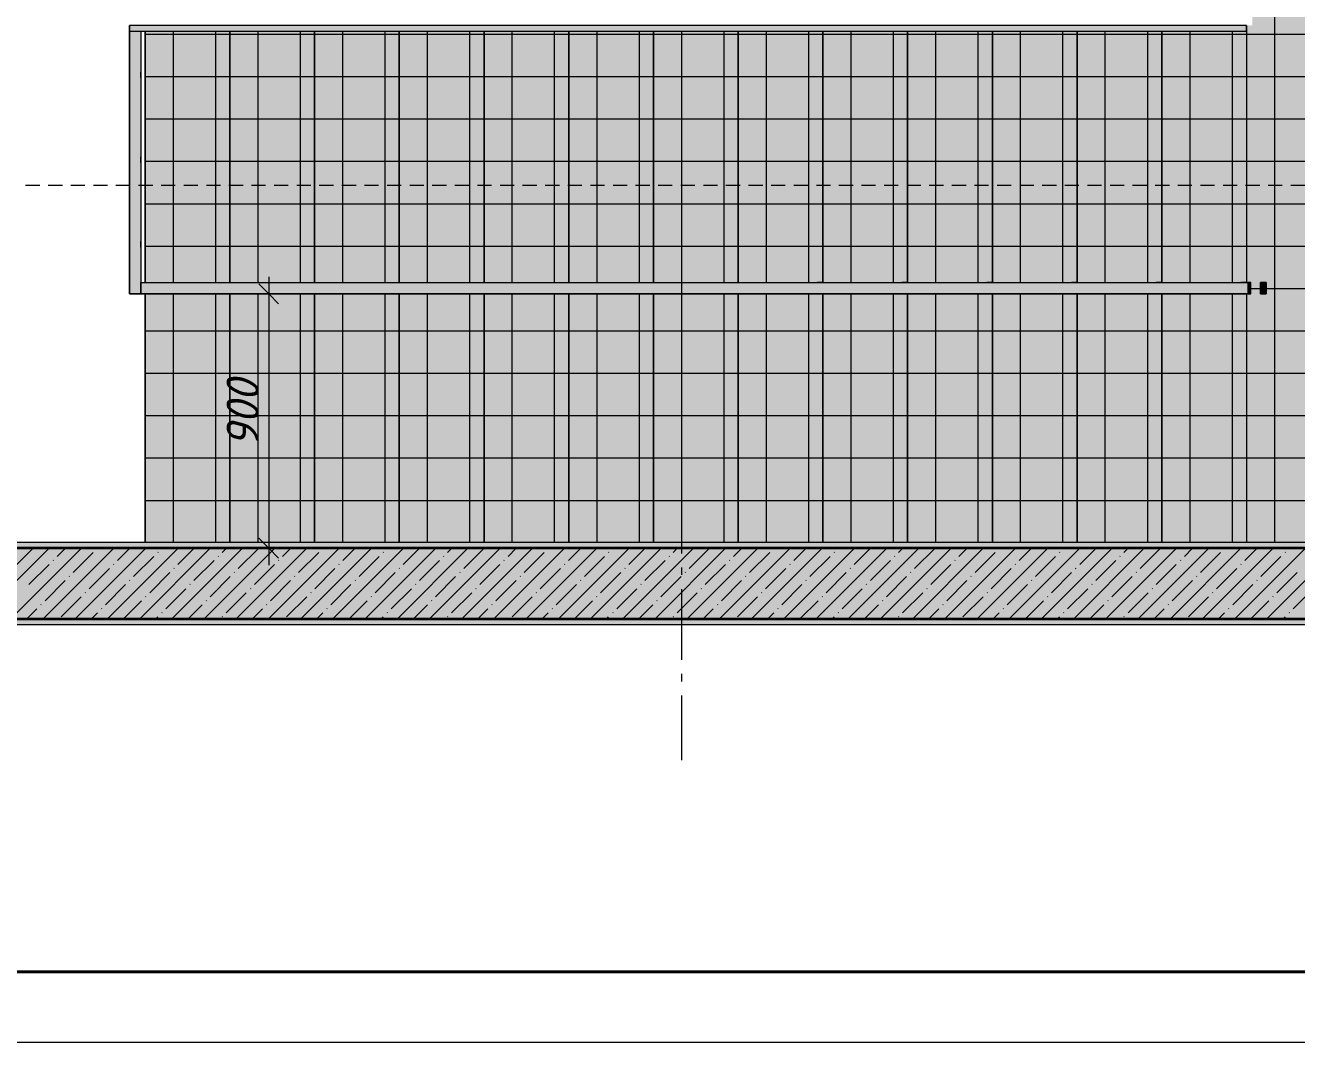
# Model space of a CAD drawing. Header units: millimetres. Extents: x -81576 to 1046824, y -248937 to 691537.
# Drawn here: x -35833 to -26831, y 605295 to 612495 of the extents above; entities that cross this region are included whole.
import ezdxf

# ---------------------------------------------------------------- set-up
doc = ezdxf.new("R2010")
doc.units = ezdxf.units.MM
doc.layers.add('PDF _Геометрия', color=7, linetype='Continuous', true_color=0x1d1d1d)
doc.layers.add('PDF _Сплошная заливка', color=7, linetype='Continuous', true_color=0xffffff)
doc.layers.add('PDF _Текст', color=7, linetype='Continuous')
doc.styles.add('PDF ISOCPEUR Italic', font='isocpeui.ttf')

msp = doc.modelspace()

# ---------------------------------------------------------------- hatches: boundary and pattern name
at = {"layer": 'PDF _Сплошная заливка', "true_color": 0x636466, "transparency": 33554559}
h = msp.add_hatch(color=251, dxfattribs=at)
h.paths.add_polyline_path([(-26949.5, 608834.6), (-24225.3, 608834.6), (-24225.3, 615554.6), (-27185.3, 615554.6), (-27185.3, 612995.3), (-27145.3, 612995.3), (-27145.3, 612495.3), (-27185.3, 612494.6), (-27185.3, 610675.3), (-27155.6, 610675.3), (-27155.6, 610595.3), (-27185.3, 610595.3), (-27185.3, 608834.6)], flags=0)
h.paths.add_polyline_path([(-26445.5, 610595.3), (-26485.5, 610595.3), (-26485.5, 610675.3), (-26445.5, 610675.3), (-26445.5, 610601.3)], flags=0)
h.paths.add_polyline_path([(-27085.5, 610595.3), (-27085.5, 610675.3), (-27045.5, 610675.3), (-27045.5, 610595.3), (-27079.5, 610595.3)], flags=0)
h.paths.add_polyline_path([(-27079.5, 610601.3), (-27051.5, 610601.3), (-27051.5, 610669.3), (-27079.5, 610669.3), (-27079.5, 610629.3)], flags=0)
h.paths.add_polyline_path([(-26479.5, 610601.3), (-26451.5, 610601.3), (-26451.5, 610669.3), (-26479.5, 610669.3), (-26479.5, 610629.3)], flags=0)
h.paths.add_polyline_path([(-25989.5, 610965.3), (-26069.5, 610965.3), (-26069.5, 611005.3), (-25989.5, 611005.3), (-25989.5, 610971.3)], flags=0)
h.paths.add_polyline_path([(-26035.5, 610971.3), (-25995.5, 610971.3), (-25995.5, 610999.3), (-26063.5, 610999.3), (-26063.5, 610971.3)], flags=0)
h.paths.add_polyline_path([(-26063.5, 611565.3), (-26069.5, 611565.3), (-26069.5, 611605.3), (-25989.5, 611605.3), (-25989.5, 611565.3), (-25995.5, 611565.3)], flags=0)
h.paths.add_polyline_path([(-26035.5, 611571.3), (-25995.5, 611571.3), (-25995.5, 611599.3), (-26063.5, 611599.3), (-26063.5, 611571.3)], flags=0)
h.paths.add_polyline_path([(-25995.5, 612165.3), (-26069.5, 612165.3), (-26069.5, 612205.3), (-25989.5, 612205.3), (-25989.5, 612165.3)], flags=0)
h.paths.add_polyline_path([(-26063.5, 612171.3), (-25995.5, 612171.3), (-25995.5, 612199.3), (-26063.5, 612199.3)], flags=0)
h.paths.add_polyline_path([(-25995.5, 612765.3), (-26069.5, 612765.3), (-26069.5, 612805.3), (-25989.5, 612805.3), (-25989.5, 612765.3)], flags=0)
h.paths.add_polyline_path([(-25995.5, 612771.3), (-25995.5, 612799.3), (-26063.5, 612799.3), (-26063.5, 612771.3), (-26023.5, 612771.3)], flags=0)
h.paths.add_polyline_path([(-25989.5, 613365.3), (-26069.5, 613365.3), (-26069.5, 613405.3), (-25989.5, 613405.3), (-25989.5, 613371.3)], flags=0)
h.paths.add_polyline_path([(-26063.5, 613371.3), (-25995.5, 613371.3), (-25995.5, 613399.3), (-26063.5, 613399.3)], flags=0)
h.paths.add_polyline_path([(-26717.5, 613714.4), (-26757.5, 613714.4), (-26757.5, 613794.4), (-26717.5, 613794.4), (-26717.5, 613720.4)], flags=0)
h.paths.add_polyline_path([(-26151.5, 613714.4), (-26157.5, 613714.4), (-26157.5, 613794.4), (-26117.5, 613794.4), (-26117.5, 613714.4), (-26123.5, 613714.4)], flags=0)
h.paths.add_polyline_path([(-26751.5, 613720.4), (-26723.5, 613720.4), (-26723.5, 613788.4), (-26751.5, 613788.4), (-26751.5, 613748.4)], flags=0)
h.paths.add_polyline_path([(-26151.5, 613720.4), (-26123.5, 613720.4), (-26123.5, 613788.4), (-26151.5, 613788.4), (-26151.5, 613748.4)], flags=0)
h = msp.add_hatch(color=251, dxfattribs=at)
h.paths.add_polyline_path([(-34985.3, 608834.6), (-34385.3, 608834.6), (-34385.5, 610595.3), (-34985.3, 610595.3), (-34985.3, 610178.9)], flags=0)
h.paths.add_polyline_path([(-34419.5, 610675.3), (-34385.3, 610677), (-34385.5, 612455.3), (-34985.3, 612455.3), (-34985.3, 610675.3), (-34425.5, 610675.3)], flags=0)
h = msp.add_hatch(color=251, dxfattribs=at)
h.paths.add_polyline_path([(-33785.3, 608834.6), (-33785.5, 610595.3), (-34385.3, 610595.3), (-34385.3, 608834.6)], flags=0)
h.paths.add_polyline_path([(-33785.5, 610675.3), (-33785.3, 610677), (-33785.5, 612455.3), (-34385.3, 612455.3), (-34385.3, 610675.3), (-33791.5, 610675.3)], flags=0)
h = msp.add_hatch(color=251, dxfattribs=at)
h.paths.add_polyline_path([(-33185.3, 608834.6), (-33185.5, 610595.3), (-33785.3, 610595.3), (-33785.3, 608834.6)], flags=0)
h.paths.add_polyline_path([(-33191.5, 610675.3), (-33185.3, 610677), (-33185.5, 612455.3), (-33785.3, 612455.3), (-33785.3, 610675.3), (-33219.5, 610675.3)], flags=0)
h = msp.add_hatch(color=251, dxfattribs=at)
h.paths.add_polyline_path([(-32585.3, 608834.6), (-32585.5, 610595.3), (-33185.3, 610595.3), (-33185.3, 608834.6)], flags=0)
h.paths.add_polyline_path([(-33185.3, 610675.3), (-32585.3, 610677), (-32585.5, 612455.3), (-33185.3, 612455.3), (-33185.3, 611235.1)], flags=0)
h = msp.add_hatch(color=251, dxfattribs=at)
h.paths.add_polyline_path([(-32585.3, 608834.6), (-31985.3, 608834.6), (-31985.5, 610595.3), (-32585.3, 610595.3), (-32585.3, 610178.9)], flags=0)
h.paths.add_polyline_path([(-32585.3, 610675.3), (-31985.3, 610677), (-31985.5, 612455.3), (-32585.3, 612455.3), (-32585.3, 611235.1)], flags=0)
h = msp.add_hatch(color=251, dxfattribs=at)
h.paths.add_polyline_path([(-31558.1, 608834.6), (-31385.3, 608834.6), (-31385.5, 610595.3), (-31985.3, 610595.3), (-31985.3, 608834.6)], flags=0)
h.paths.add_polyline_path([(-31558.1, 610675.3), (-31385.3, 610677), (-31385.5, 612455.3), (-31985.3, 612455.3), (-31985.3, 610675.3)], flags=0)
h = msp.add_hatch(color=251, dxfattribs=at)
h.paths.add_polyline_path([(-31385.3, 608834.6), (-30785.3, 608834.6), (-30785.5, 610595.3), (-31385.3, 610595.3), (-31385.3, 610178.9)], flags=0)
h.paths.add_polyline_path([(-30819.5, 610675.3), (-30785.3, 610677), (-30785.5, 612455.3), (-31385.3, 612455.3), (-31385.3, 610675.3), (-30825.5, 610675.3)], flags=0)
h = msp.add_hatch(color=251, dxfattribs=at)
h.paths.add_polyline_path([(-30785.3, 608834.6), (-30185.3, 608834.6), (-30185.5, 610595.3), (-30785.3, 610595.3), (-30785.3, 610178.9)], flags=0)
h.paths.add_polyline_path([(-30219.5, 610675.3), (-30185.3, 610677), (-30185.5, 612455.3), (-30785.3, 612455.3), (-30785.3, 610675.3), (-30225.5, 610675.3)], flags=0)
h = msp.add_hatch(color=251, dxfattribs=at)
h.paths.add_polyline_path([(-30185.3, 608834.6), (-29585.3, 608834.6), (-29585.5, 610595.3), (-30185.3, 610595.3), (-30185.3, 610178.9)], flags=0)
h.paths.add_polyline_path([(-29619.5, 610675.3), (-29585.3, 610677), (-29585.5, 612455.3), (-30185.3, 612455.3), (-30185.3, 610675.3), (-29625.5, 610675.3)], flags=0)
h = msp.add_hatch(color=251, dxfattribs=at)
h.paths.add_polyline_path([(-29585.3, 608834.6), (-28985.3, 608834.6), (-28985.5, 610595.3), (-29585.3, 610595.3), (-29585.3, 610178.9)], flags=0)
h.paths.add_polyline_path([(-29253.8, 610675.3), (-28985.3, 610677), (-28985.3, 612455.3), (-29585.3, 612455.3), (-29585.3, 610675.3)], flags=0)
h = msp.add_hatch(color=251, dxfattribs=at)
h.paths.add_polyline_path([(-28985.3, 608834.6), (-28385.3, 608834.6), (-28385.5, 610595.3), (-28985.3, 610595.3), (-28985.3, 610178.9)], flags=0)
h.paths.add_polyline_path([(-28425.5, 610675.3), (-28385.3, 610677), (-28385.3, 612455.3), (-28985.3, 612455.3), (-28985.3, 610675.3)], flags=0)
h = msp.add_hatch(color=251, dxfattribs=at)
h.paths.add_polyline_path([(-27785.3, 608834.6), (-27785.5, 610595.3), (-28385.3, 610595.3), (-28385.3, 608834.6)], flags=0)
h.paths.add_polyline_path([(-27825.5, 610675.3), (-27785.3, 610677), (-27785.3, 612455.3), (-28385.3, 612455.3), (-28385.3, 610675.3)], flags=0)
h = msp.add_hatch(color=251, dxfattribs=at)
h.paths.add_polyline_path([(-27185.3, 608834.6), (-27185.5, 610595.3), (-27785.3, 610595.3), (-27785.3, 608834.6)], flags=0)
h.paths.add_polyline_path([(-27785.3, 610675.3), (-27185.3, 610677), (-27185.3, 612455.3), (-27785.3, 612455.3), (-27785.3, 611235.1)], flags=0)
for points in [[(-27185.3, 610595.3), (-27175.3, 610595.3), (-27175.3, 610675.3), (-35015.3, 610675.3), (-35015.3, 610595.3), (-27785.3, 610595.3)], [(-24685.3, 608794.6), (-24185.3, 608794.6), (-24185.3, 608834.6), (-39185.3, 608834.6), (-39185.3, 608794.6), (-26949.5, 608794.6)], [(-31558.1, 608294.6), (-24685.3, 608294.6), (-24685.3, 608794.6), (-39185.3, 608794.6), (-39185.3, 608294.6), (-36166.7, 608294.6)], [(-24685.3, 608254.6), (-24685.3, 608294.6), (-38685.3, 608294.6), (-38685.3, 608254.6), (-26949.5, 608254.6)]]:
    msp.add_hatch(color=251, dxfattribs=at).paths.add_polyline_path(points)

# ---------------------------------------------------------------- linework, layer by layer
at = {"layer": 'PDF _Геометрия', "color": 7, "lineweight": 20}
msp.add_lwpolyline([(38489.1, 689395.2), (38489.1, 605295.1), (-80411, 605295.1), (-80411, 689395.2)], close=True, dxfattribs=at)
at = {"layer": 'PDF _Геометрия', "color": 7, "lineweight": 40}
msp.add_lwpolyline([(37989.1, 688895.2), (37989.1, 605795.1), (-78411, 605795.1), (-78411, 688895.2)], close=True, dxfattribs=at)
at = {"layer": 'PDF _Геометрия', "color": 7, "lineweight": 35}
for points in [[(-23685.3, 611408.7), (-23685.3, 615594.6), (-23685.3, 616094.6), (-39185.3, 616094.6), (-39185.3, 615594.6), (-24185.3, 615594.6), (-24185.3, 608794.6), (-39185.3, 608794.6), (-39185.3, 615094.6), (-39685.3, 615094.6), (-39685.3, 608494.6)], [(-39685.3, 608294.6), (-39185.3, 608294.6), (-24685.3, 608294.6)]]:
    msp.add_lwpolyline(points, dxfattribs=at)
at = {"layer": 'PDF _Геометрия', "color": 7, "lineweight": 9}
for points in [[(-26985.3, 608834.6), (-26985.3, 615554.6)], [(-35015.3, 612455.3), (-35015.3, 610595.3), (-27175.3, 610595.3)], [(-34785.3, 610675.3), (-34785.3, 612455.3)], [(-34485.3, 610675.3), (-34485.3, 612455.3)], [(-34185.3, 610675.3), (-34185.3, 612455.3)], [(-33885.3, 610675.3), (-33885.3, 612455.3)], [(-33585.3, 610675.3), (-33585.3, 612455.3)], [(-33285.3, 610675.3), (-33285.3, 612455.3)], [(-32985.3, 610675.3), (-32985.3, 612455.3)], [(-32685.3, 610675.3), (-32685.3, 612455.3)], [(-32385.3, 610675.3), (-32385.3, 612455.3)], [(-32085.3, 610675.3), (-32085.3, 612455.3)], [(-31785.3, 610675.3), (-31785.3, 612455.3)], [(-31485.3, 610675.3), (-31485.3, 612455.3)], [(-31185.3, 610675.3), (-31185.3, 612455.3)], [(-30885.3, 610675.3), (-30885.3, 612455.3)], [(-30585.3, 610675.3), (-30585.3, 612455.3)], [(-30285.3, 610675.3), (-30285.3, 612455.3)], [(-29985.3, 610675.3), (-29985.3, 612455.3)], [(-29685.3, 610675.3), (-29685.3, 612455.3)], [(-29385.3, 610675.3), (-29385.3, 612455.3)], [(-29085.3, 610675.3), (-29085.3, 612455.3)], [(-28785.3, 610675.3), (-28785.3, 612455.3)], [(-28485.3, 610675.3), (-28485.3, 612455.3)], [(-28185.3, 610675.3), (-28185.3, 612455.3)], [(-27885.3, 610675.3), (-27885.3, 612455.3)], [(-27585.3, 610675.3), (-27585.3, 612455.3)], [(-27285.3, 610675.3), (-27285.3, 612455.3)], [(-27185.3, 612494.6), (-27185.3, 610675.3)], [(-34985.3, 612433.2), (-34385.3, 612433.2), (-33785.3, 612433.2), (-33185.3, 612433.2), (-32585.3, 612433.2), (-31985.3, 612433.2), (-31385.3, 612433.2), (-30785.3, 612433.2), (-30185.3, 612433.2), (-29585.3, 612433.2), (-28985.3, 612433.2), (-28385.3, 612433.2), (-27785.3, 612433.2), (-27185.3, 612433.2), (-24225.3, 612433.2)], [(-31185.3, 612369.5), (-31185.3, 612422.4)], [(-31185.3, 611769.5), (-31185.3, 612269.5)], [(-35015.3, 612165.3), (-35015.3, 612125.3), (-35015.3, 612165.3)], [(-34985.3, 612133.2), (-34385.3, 612133.2), (-33785.3, 612133.2), (-33185.3, 612133.2), (-32585.3, 612133.2), (-31985.3, 612133.2), (-31385.3, 612133.2), (-30785.3, 612133.2), (-30185.3, 612133.2), (-29585.3, 612133.2), (-28985.3, 612133.2), (-28385.3, 612133.2), (-27785.3, 612133.2), (-27185.3, 612133.2), (-24225.3, 612133.2)], [(-34985.3, 611833.2), (-34385.3, 611833.2), (-33785.3, 611833.2), (-33185.3, 611833.2), (-32585.3, 611833.2), (-31985.3, 611833.2), (-31385.3, 611833.2), (-30785.3, 611833.2), (-30185.3, 611833.2), (-29585.3, 611833.2), (-28985.3, 611833.2), (-28385.3, 611833.2), (-27785.3, 611833.2), (-27185.3, 611833.2), (-24225.3, 611833.2)], [(-31185.3, 611616.6), (-31185.3, 611669.5)], [(-35015.3, 611565.3), (-35015.3, 611525.3), (-35015.3, 611565.3)], [(-34985.3, 611533.2), (-34385.3, 611533.2), (-33785.3, 611533.2), (-33185.3, 611533.2), (-32585.3, 611533.2), (-31985.3, 611533.2), (-31385.3, 611533.2), (-30785.3, 611533.2), (-30185.3, 611533.2), (-29585.3, 611533.2), (-28985.3, 611533.2), (-28385.3, 611533.2), (-27785.3, 611533.2), (-27185.3, 611533.2), (-24225.3, 611533.2)], [(-31185.3, 611016.6), (-31185.3, 611516.6)], [(-34985.3, 611233.2), (-34385.3, 611233.2), (-33785.3, 611233.2), (-33185.3, 611233.2), (-32585.3, 611233.2), (-31985.3, 611233.2), (-31385.3, 611233.2), (-30785.3, 611233.2), (-30185.3, 611233.2), (-29585.3, 611233.2), (-28985.3, 611233.2), (-28385.3, 611233.2), (-27785.3, 611233.2), (-27185.3, 611233.2), (-24225.3, 611233.2)], [(-35015.3, 610965.3), (-35015.3, 610925.3), (-35015.3, 610965.3)], [(-34985.3, 610933.2), (-34385.3, 610933.2), (-33785.3, 610933.2), (-33185.3, 610933.2), (-32585.3, 610933.2), (-31985.3, 610933.2), (-31385.3, 610933.2), (-30785.3, 610933.2), (-30185.3, 610933.2), (-29585.3, 610933.2), (-28985.3, 610933.2), (-28385.3, 610933.2), (-27785.3, 610933.2), (-27185.3, 610933.2), (-24225.3, 610933.2)], [(-31185.3, 610863.7), (-31185.3, 610916.6)], [(-31185.3, 610263.7), (-31185.3, 610763.7)], [(-27155.6, 610595.3), (-34995.6, 610595.3), (-35015.3, 610595.3), (-35015.3, 610675.3), (-34995.6, 610675.3), (-27155.6, 610675.3)], [(-35015.3, 610675.3), (-27175.3, 610675.3)], [(-34425.5, 610675.3), (-34385.5, 610675.3)], [(-34039.9, 610525.3), (-34109.9, 610595.3), (-34179.9, 610665.3)], [(-34109.9, 610715.3), (-34109.9, 608674.6)], [(-33825.5, 610675.3), (-33785.5, 610675.3)], [(-33225.5, 610675.3), (-33185.5, 610675.3)], [(-32625.5, 610675.3), (-32585.5, 610675.3)], [(-32025.5, 610675.3), (-31985.5, 610675.3)], [(-31425.5, 610675.3), (-31385.5, 610675.3)], [(-30825.5, 610675.3), (-30785.5, 610675.3)], [(-35015.3, 610595.3), (-35095.3, 610595.3), (-35015.3, 610595.3)], [(-34785.3, 608834.6), (-34785.3, 610595.3)], [(-34485.3, 608834.6), (-34485.3, 610595.3)], [(-34385.5, 610595.3), (-34425.5, 610595.3)], [(-34010.9, 610595.3), (-34109.9, 610595.3), (-34229.9, 610595.3)], [(-34185.3, 608834.6), (-34185.3, 610595.3)], [(-33885.3, 608834.6), (-33885.3, 610595.3)], [(-33785.5, 610595.3), (-33825.5, 610595.3)], [(-33585.3, 608834.6), (-33585.3, 610595.3)], [(-33285.3, 608834.6), (-33285.3, 610595.3)], [(-33185.5, 610595.3), (-33225.5, 610595.3)], [(-32985.3, 608834.6), (-32985.3, 610595.3)], [(-32685.3, 608834.6), (-32685.3, 610595.3)], [(-32585.5, 610595.3), (-32625.5, 610595.3)], [(-32385.3, 608834.6), (-32385.3, 610595.3)], [(-32085.3, 608834.6), (-32085.3, 610595.3)], [(-31985.5, 610595.3), (-32025.5, 610595.3)], [(-31785.3, 608834.6), (-31785.3, 610595.3)], [(-31485.3, 608834.6), (-31485.3, 610595.3)], [(-31385.5, 610595.3), (-31425.5, 610595.3)], [(-31185.3, 608834.6), (-31185.3, 610595.3)], [(-30885.3, 608834.6), (-30885.3, 610595.3)], [(-30785.5, 610595.3), (-30825.5, 610595.3)], [(-30585.3, 608834.6), (-30585.3, 610595.3)], [(-30285.3, 608834.6), (-30285.3, 610595.3)], [(-29985.3, 608834.6), (-29985.3, 610595.3)], [(-29685.3, 608834.6), (-29685.3, 610595.3)], [(-29385.3, 608834.6), (-29385.3, 610595.3)], [(-29085.3, 608834.6), (-29085.3, 610595.3)], [(-28785.3, 608834.6), (-28785.3, 610595.3)], [(-28485.3, 608834.6), (-28485.3, 610595.3)], [(-28185.3, 608834.6), (-28185.3, 610595.3)], [(-27885.3, 608834.6), (-27885.3, 610595.3)], [(-27585.3, 608834.6), (-27585.3, 610595.3)], [(-27285.3, 608834.6), (-27285.3, 610595.3)], [(-27185.3, 610595.3), (-27185.3, 608834.6)], [(-27155.6, 610633.2), (-27085.5, 610633.2)], [(-27079.5, 610633.2), (-27051.5, 610633.2)], [(-27045.5, 610633.2), (-26485.5, 610633.2)], [(-34985.3, 610333.2), (-34385.3, 610333.2), (-33785.3, 610333.2), (-33185.3, 610333.2), (-32585.3, 610333.2), (-31985.3, 610333.2), (-31385.3, 610333.2), (-30785.3, 610333.2), (-30185.3, 610333.2), (-29585.3, 610333.2), (-28985.3, 610333.2), (-28385.3, 610333.2), (-27785.3, 610333.2), (-27185.3, 610333.2), (-24225.3, 610333.2)], [(-31185.3, 610110.8), (-31185.3, 610163.7)], [(-34985.3, 610033.2), (-34385.3, 610033.2), (-33785.3, 610033.2), (-33185.3, 610033.2), (-32585.3, 610033.2), (-31985.3, 610033.2), (-31385.3, 610033.2), (-30785.3, 610033.2), (-30185.3, 610033.2), (-29585.3, 610033.2), (-28985.3, 610033.2), (-28385.3, 610033.2), (-27785.3, 610033.2), (-27185.3, 610033.2), (-24225.3, 610033.2)], [(-31185.3, 609510.8), (-31185.3, 610010.8)], [(-34985.3, 609733.2), (-34385.3, 609733.2), (-33785.3, 609733.2), (-33185.3, 609733.2), (-32585.3, 609733.2), (-31985.3, 609733.2), (-31385.3, 609733.2), (-30785.3, 609733.2), (-30185.3, 609733.2), (-29585.3, 609733.2), (-28985.3, 609733.2), (-28385.3, 609733.2), (-27785.3, 609733.2), (-27185.3, 609733.2), (-24225.3, 609733.2)], [(-34985.3, 609433.2), (-34385.3, 609433.2), (-33785.3, 609433.2), (-33185.3, 609433.2), (-32585.3, 609433.2), (-31985.3, 609433.2), (-31385.3, 609433.2), (-30785.3, 609433.2), (-30185.3, 609433.2), (-29585.3, 609433.2), (-28985.3, 609433.2), (-28385.3, 609433.2), (-27785.3, 609433.2), (-27185.3, 609433.2), (-24225.3, 609433.2)], [(-31185.3, 609357.9), (-31185.3, 609410.8)], [(-31185.3, 608757.9), (-31185.3, 609257.9)], [(-34985.3, 609133.2), (-34385.3, 609133.2), (-33785.3, 609133.2), (-33185.3, 609133.2), (-32585.3, 609133.2), (-31985.3, 609133.2), (-31385.3, 609133.2), (-30785.3, 609133.2), (-30185.3, 609133.2), (-29585.3, 609133.2), (-28985.3, 609133.2), (-28385.3, 609133.2), (-27785.3, 609133.2), (-27185.3, 609133.2), (-24225.3, 609133.2)], [(-34039.9, 608724.6), (-34109.9, 608794.6), (-34179.9, 608864.6)], [(-35793.8, 608794.6), (-35740.9, 608794.6)], [(-35640.9, 608794.6), (-35140.9, 608794.6)], [(-35040.9, 608794.6), (-34988, 608794.6)], [(-34888, 608794.6), (-34388, 608794.6)], [(-34288, 608794.6), (-34235.1, 608794.6)], [(-34010.9, 608794.6), (-34109.9, 608794.6), (-34229.9, 608794.6)], [(-34135.1, 608794.6), (-33635.1, 608794.6)], [(-33535.1, 608794.6), (-33482.1, 608794.6)], [(-33382.1, 608794.6), (-32882.1, 608794.6)], [(-32782.1, 608794.6), (-32729.2, 608794.6)], [(-32629.2, 608794.6), (-32129.2, 608794.6)], [(-32029.2, 608794.6), (-31976.3, 608794.6)], [(-31876.3, 608794.6), (-31376.3, 608794.6)], [(-31276.3, 608794.6), (-31223.4, 608794.6)], [(-31123.4, 608794.6), (-30623.4, 608794.6)], [(-30523.4, 608794.6), (-30470.5, 608794.6)], [(-30370.5, 608794.6), (-29870.5, 608794.6)], [(-29770.5, 608794.6), (-29717.6, 608794.6)], [(-29617.6, 608794.6), (-29117.6, 608794.6)], [(-29017.6, 608794.6), (-28964.6, 608794.6)], [(-28864.6, 608794.6), (-28364.6, 608794.6)], [(-28264.6, 608794.6), (-28211.7, 608794.6)], [(-28111.7, 608794.6), (-27611.7, 608794.6)], [(-27511.7, 608794.6), (-27458.8, 608794.6)], [(-27358.8, 608794.6), (-26858.8, 608794.6)], [(-31185.3, 608604.9), (-31185.3, 608657.9)], [(-31185.3, 608004.9), (-31185.3, 608504.9)], [(-31185.3, 607852), (-31185.3, 607904.9)], [(-31185.3, 607294.5), (-31185.3, 607752)]]:
    msp.add_lwpolyline(points, dxfattribs=at)
for points in [[(-35095.3, 612495.3), (-35095.3, 610595.3)], [(-34985.3, 610675.3), (-34985.3, 612455.3)], [(-34385.3, 610675.3), (-34385.3, 612455.3)], [(-33785.3, 610675.3), (-33785.3, 612455.3)], [(-33185.3, 610675.3), (-33185.3, 612455.3)], [(-32585.3, 610675.3), (-32585.3, 612455.3)], [(-31985.3, 610675.3), (-31985.3, 612455.3)], [(-31385.3, 610675.3), (-31385.3, 612455.3)], [(-30785.3, 610675.3), (-30785.3, 612455.3)], [(-30185.3, 610675.3), (-30185.3, 612455.3)], [(-29585.3, 610675.3), (-29585.3, 612455.3)], [(-28985.3, 610675.3), (-28985.3, 612455.3)], [(-28385.3, 610675.3), (-28385.3, 612455.3)], [(-27785.3, 610675.3), (-27785.3, 612455.3)], [(-35095.3, 612125.3), (-35095.3, 612165.3)], [(-35095.3, 611525.3), (-35095.3, 611565.3)], [(-35095.3, 610925.3), (-35095.3, 610965.3)], [(-30185.5, 610675.3), (-30225.5, 610675.3)], [(-29585.5, 610675.3), (-29625.5, 610675.3)], [(-28985.5, 610675.3), (-29025.5, 610675.3)], [(-28385.5, 610675.3), (-28425.5, 610675.3)], [(-27785.5, 610675.3), (-27825.5, 610675.3)], [(-27185.5, 610675.3), (-27225.5, 610675.3)], [(-27155.6, 610595.3), (-27155.6, 610675.3), (-27175.3, 610675.3), (-27175.3, 610595.3)], [(-27045.5, 610595.3), (-27085.5, 610595.3), (-27085.5, 610675.3), (-27045.5, 610675.3)], [(-27045.5, 610595.3), (-27045.5, 610675.3), (-27085.5, 610675.3), (-27085.5, 610595.3)], [(-27051.5, 610669.3), (-27079.5, 610669.3), (-27079.5, 610601.3), (-27051.5, 610601.3)], [(-27051.5, 610669.3), (-27051.5, 610601.3), (-27079.5, 610601.3), (-27079.5, 610669.3)], [(-34985.3, 608834.6), (-34985.3, 610595.3)], [(-34385.3, 608834.6), (-34385.3, 610595.3)], [(-33785.3, 608834.6), (-33785.3, 610595.3)], [(-33185.3, 608834.6), (-33185.3, 610595.3)], [(-32585.3, 608834.6), (-32585.3, 610595.3)], [(-31985.3, 608834.6), (-31985.3, 610595.3)], [(-31385.3, 608834.6), (-31385.3, 610595.3)], [(-30785.3, 608834.6), (-30785.3, 610595.3)], [(-30225.5, 610595.3), (-30185.5, 610595.3)], [(-30185.3, 608834.6), (-30185.3, 610595.3)], [(-29625.5, 610595.3), (-29585.5, 610595.3)], [(-29585.3, 608834.6), (-29585.3, 610595.3)], [(-29025.5, 610595.3), (-28985.5, 610595.3)], [(-28985.3, 608834.6), (-28985.3, 610595.3)], [(-28425.5, 610595.3), (-28385.5, 610595.3)], [(-28385.3, 608834.6), (-28385.3, 610595.3)], [(-27825.5, 610595.3), (-27785.5, 610595.3)], [(-27785.3, 608834.6), (-27785.3, 610595.3)], [(-27225.5, 610595.3), (-27185.5, 610595.3)]]:
    msp.add_lwpolyline(points, close=True, dxfattribs=at)
at = {"layer": 'PDF _Геометрия', "color": 7, "lineweight": 15}
for points in [[(-35095.3, 612455.3), (-27185.3, 612455.3), (-27185.3, 612495.3), (-35095.3, 612495.3)], [(-24185.3, 608834.6), (-39185.3, 608834.6), (-39185.3, 608794.6), (-24185.3, 608794.6)], [(-38685.3, 608254.6), (-24685.3, 608254.6), (-24685.3, 608294.6), (-38685.3, 608294.6)]]:
    msp.add_lwpolyline(points, close=True, dxfattribs=at)
at = {"layer": 'PDF _Геометрия', "color": 8, "lineweight": 9, "true_color": 0x808080}
for points in [[(-35831.9, 611365.4), (-35731.9, 611365.4)], [(-35671.9, 611365.4), (-35571.9, 611365.4)], [(-35511.9, 611365.4), (-35411.9, 611365.4)], [(-35351.9, 611365.4), (-35251.9, 611365.4)], [(-35191.9, 611365.4), (-35091.9, 611365.4)], [(-35031.9, 611365.4), (-34931.9, 611365.4)], [(-34871.9, 611365.4), (-34771.9, 611365.4)], [(-34711.9, 611365.4), (-34611.9, 611365.4)], [(-34551.9, 611365.4), (-34451.9, 611365.4)], [(-34391.9, 611365.4), (-34291.9, 611365.4)], [(-34231.9, 611365.4), (-34131.9, 611365.4)], [(-34071.9, 611365.4), (-33971.9, 611365.4)], [(-33911.9, 611365.4), (-33811.9, 611365.4)], [(-33751.9, 611365.4), (-33651.9, 611365.4)], [(-33591.9, 611365.4), (-33491.9, 611365.4)], [(-33431.9, 611365.4), (-33331.9, 611365.4)], [(-33271.9, 611365.4), (-33171.9, 611365.4)], [(-33111.9, 611365.4), (-33011.9, 611365.4)], [(-32951.9, 611365.4), (-32851.9, 611365.4)], [(-32791.9, 611365.4), (-32691.9, 611365.4)], [(-32631.9, 611365.4), (-32531.9, 611365.4)], [(-32471.9, 611365.4), (-32371.9, 611365.4)], [(-32311.9, 611365.4), (-32211.9, 611365.4)], [(-32151.9, 611365.4), (-32051.9, 611365.4)], [(-31991.9, 611365.4), (-31891.9, 611365.4)], [(-31831.9, 611365.4), (-31731.9, 611365.4)], [(-31671.9, 611365.4), (-31571.9, 611365.4)], [(-31511.9, 611365.4), (-31411.9, 611365.4)], [(-31351.9, 611365.4), (-31251.9, 611365.4)], [(-31191.9, 611365.4), (-31091.9, 611365.4)], [(-31031.9, 611365.4), (-30931.9, 611365.4)], [(-30871.9, 611365.4), (-30771.9, 611365.4)], [(-30711.9, 611365.4), (-30611.9, 611365.4)], [(-30551.9, 611365.4), (-30451.9, 611365.4)], [(-30391.9, 611365.4), (-30291.9, 611365.4)], [(-30231.9, 611365.4), (-30131.9, 611365.4)], [(-30071.9, 611365.4), (-29971.9, 611365.4)], [(-29911.9, 611365.4), (-29811.9, 611365.4)], [(-29751.9, 611365.4), (-29651.9, 611365.4)], [(-29591.9, 611365.4), (-29491.9, 611365.4)], [(-29431.9, 611365.4), (-29331.9, 611365.4)], [(-29271.9, 611365.4), (-29171.9, 611365.4)], [(-29111.9, 611365.4), (-29011.9, 611365.4)], [(-28951.9, 611365.4), (-28851.9, 611365.4)], [(-28791.9, 611365.4), (-28691.9, 611365.4)], [(-28631.9, 611365.4), (-28531.9, 611365.4)], [(-28471.9, 611365.4), (-28371.9, 611365.4)], [(-28311.9, 611365.4), (-28211.9, 611365.4)], [(-28151.9, 611365.4), (-28051.9, 611365.4)], [(-27991.9, 611365.4), (-27891.9, 611365.4)], [(-27831.9, 611365.4), (-27731.9, 611365.4)], [(-27671.9, 611365.4), (-27571.9, 611365.4)], [(-27511.9, 611365.4), (-27411.9, 611365.4)], [(-27351.9, 611365.4), (-27251.9, 611365.4)], [(-27191.9, 611365.4), (-27091.9, 611365.4)], [(-27031.9, 611365.4), (-26931.9, 611365.4)], [(-26871.9, 611365.4), (-26771.9, 611365.4)]]:
    msp.add_lwpolyline(points, dxfattribs=at)
at = {"layer": 'PDF _Геометрия', "color": 250, "lineweight": 9, "true_color": 0x2c2c2c}
for points in [[(-36164.5, 608294.6), (-35664.5, 608794.6)], [(-35936.4, 608294.6), (-35436.4, 608794.6)], [(-35922.7, 608650.5), (-35780.1, 608793)], [(-35708.3, 608294.6), (-35208.3, 608794.6)], [(-35609, 608736), (-35550.5, 608794.6)], [(-35495, 608622), (-35352.4, 608764.5)], [(-35480.2, 608294.6), (-34980.2, 608794.6)], [(-35323.9, 608793), (-35322.4, 608794.6)], [(-35252.1, 608294.6), (-34752.1, 608794.6)], [(-35181.3, 608707.5), (-35094.3, 608794.6)], [(-35024, 608294.6), (-34524, 608794.6)], [(-34896.2, 608764.5), (-34893.8, 608766.9)], [(-34867.7, 608793), (-34866.2, 608794.6)], [(-34795.9, 608294.6), (-34295.9, 608794.6)], [(-34753.7, 608679), (-34638.1, 608794.6)], [(-34567.8, 608294.6), (-34067.8, 608794.6)], [(-34440, 608764.5), (-34410, 608794.6)], [(-34339.7, 608294.6), (-33839.7, 608794.6)], [(-34326, 608650.5), (-34183.4, 608793)], [(-34111.6, 608294.6), (-33611.6, 608794.6)], [(-34012.3, 608736), (-33953.8, 608794.6)], [(-33898.3, 608622), (-33755.7, 608764.5)], [(-33883.5, 608294.6), (-33383.5, 608794.6)], [(-33727.2, 608793), (-33725.7, 608794.6)], [(-33655.4, 608294.6), (-33155.4, 608794.6)], [(-33584.6, 608707.5), (-33497.6, 608794.6)], [(-33427.3, 608294.6), (-32927.3, 608794.6)], [(-33299.5, 608764.5), (-33297.2, 608766.9)], [(-33271, 608793), (-33269.5, 608794.6)], [(-33199.2, 608294.6), (-32699.2, 608794.6)], [(-33157, 608679), (-33041.4, 608794.6)], [(-32971.1, 608294.6), (-32471.1, 608794.6)], [(-32843.3, 608764.5), (-32813.3, 608794.6)], [(-32743, 608294.6), (-32243, 608794.6)], [(-32729.3, 608650.5), (-32586.7, 608793)], [(-32514.9, 608294.6), (-32014.9, 608794.6)], [(-32415.6, 608736), (-32357.1, 608794.6)], [(-32301.6, 608622), (-32159, 608764.5)], [(-32286.8, 608294.6), (-31786.8, 608794.6)], [(-32130.5, 608793), (-32129, 608794.6)], [(-32058.7, 608294.6), (-31558.7, 608794.6)], [(-31988, 608707.5), (-31900.9, 608794.6)], [(-31830.6, 608294.6), (-31330.6, 608794.6)], [(-31702.8, 608764.5), (-31700.5, 608766.9)], [(-31674.3, 608793), (-31672.8, 608794.6)], [(-31602.5, 608294.6), (-31102.5, 608794.6)], [(-31560.3, 608679), (-31444.7, 608794.6)], [(-31374.4, 608294.6), (-30874.4, 608794.6)], [(-31246.6, 608764.5), (-31216.6, 608794.6)], [(-31146.3, 608294.6), (-30646.3, 608794.6)], [(-31132.6, 608650.5), (-30990, 608793)], [(-30918.2, 608294.6), (-30418.2, 608794.6)], [(-30819, 608736), (-30760.4, 608794.6)], [(-30704.9, 608622), (-30562.3, 608764.5)], [(-30690.1, 608294.6), (-30190.1, 608794.6)], [(-30533.8, 608793), (-30532.3, 608794.6)], [(-30462, 608294.6), (-29962, 608794.6)], [(-30391.3, 608707.5), (-30304.2, 608794.6)], [(-30233.9, 608294.6), (-29733.9, 608794.6)], [(-30106.1, 608764.5), (-30103.8, 608766.9)], [(-30077.6, 608793), (-30076.1, 608794.6)], [(-30005.8, 608294.6), (-29505.8, 608794.6)], [(-29963.6, 608679), (-29848, 608794.6)], [(-29777.7, 608294.6), (-29277.7, 608794.6)], [(-29649.9, 608764.5), (-29619.9, 608794.6)], [(-29549.6, 608294.6), (-29049.6, 608794.6)], [(-29535.9, 608650.5), (-29393.3, 608793)], [(-29321.6, 608294.6), (-28821.5, 608794.6)], [(-29222.3, 608736), (-29163.7, 608794.6)], [(-29108.2, 608622), (-28965.7, 608764.5)], [(-29093.5, 608294.6), (-28593.5, 608794.6)], [(-28937.1, 608793), (-28935.6, 608794.6)], [(-28865.4, 608294.6), (-28365.4, 608794.6)], [(-28794.6, 608707.5), (-28707.5, 608794.6)], [(-28637.3, 608294.6), (-28137.3, 608794.6)], [(-28509.5, 608764.5), (-28507.1, 608766.9)], [(-28480.9, 608793), (-28479.4, 608794.6)], [(-28409.2, 608294.6), (-27909.2, 608794.6)], [(-28366.9, 608679), (-28251.3, 608794.6)], [(-28181.1, 608294.6), (-27681.1, 608794.6)], [(-28053.3, 608764.5), (-28023.2, 608794.6)], [(-27953, 608294.6), (-27453, 608794.6)], [(-27939.2, 608650.5), (-27796.6, 608793)], [(-27724.9, 608294.6), (-27224.9, 608794.6)], [(-27625.6, 608736), (-27567, 608794.6)], [(-27511.5, 608622), (-27369, 608764.5)], [(-27496.8, 608294.6), (-26996.8, 608794.6)], [(-27340.4, 608793), (-27338.9, 608794.6)], [(-27268.7, 608294.6), (-26768.7, 608794.6)], [(-27197.9, 608707.5), (-27110.8, 608794.6)], [(-27040.6, 608294.6), (-26540.6, 608794.6)], [(-26912.8, 608764.5), (-26910.4, 608766.9)], [(-26884.3, 608793), (-26882.7, 608794.6)], [(-35808.6, 608536.4), (-35666, 608679)], [(-35637.5, 608707.5), (-35635.2, 608709.9)], [(-35209.9, 608679), (-35207.5, 608681.4)], [(-35067.3, 608593.5), (-34924.7, 608736)], [(-34639.6, 608564.9), (-34497, 608707.5)], [(-34468.5, 608736), (-34466.2, 608738.4)], [(-34211.9, 608536.4), (-34069.4, 608679)], [(-34040.8, 608707.5), (-34038.5, 608709.9)], [(-33613.2, 608679), (-33610.8, 608681.4)], [(-33470.6, 608593.5), (-33328, 608736)], [(-33042.9, 608564.9), (-32900.4, 608707.5)], [(-32871.8, 608736), (-32869.5, 608738.4)], [(-32615.2, 608536.4), (-32472.7, 608679)], [(-32444.2, 608707.5), (-32441.8, 608709.9)], [(-32016.5, 608679), (-32014.1, 608681.4)], [(-31873.9, 608593.5), (-31731.3, 608736)], [(-31446.2, 608564.9), (-31303.7, 608707.5)], [(-31275.1, 608736), (-31272.8, 608738.4)], [(-31018.5, 608536.4), (-30876, 608679)], [(-30847.5, 608707.5), (-30845.1, 608709.9)], [(-30419.8, 608679), (-30417.4, 608681.4)], [(-30277.2, 608593.5), (-30134.7, 608736)], [(-29849.5, 608564.9), (-29707, 608707.5)], [(-29678.5, 608736), (-29676.1, 608738.4)], [(-29421.8, 608536.4), (-29279.3, 608679)], [(-29250.8, 608707.5), (-29248.4, 608709.9)], [(-28823.1, 608679), (-28820.7, 608681.4)], [(-28680.5, 608593.5), (-28538, 608736)], [(-28252.8, 608564.9), (-28110.3, 608707.5)], [(-28081.8, 608736), (-28079.4, 608738.4)], [(-27825.2, 608536.4), (-27682.6, 608679)], [(-27654.1, 608707.5), (-27651.7, 608709.9)], [(-27226.4, 608679), (-27224, 608681.4)], [(-27083.8, 608593.5), (-26941.3, 608736)], [(-35694.6, 608422.4), (-35552, 608564.9)], [(-35523.5, 608593.5), (-35521.1, 608595.8)], [(-35380.9, 608507.9), (-35238.4, 608650.5)], [(-35095.8, 608564.9), (-35093.4, 608567.3)], [(-34953.2, 608479.4), (-34810.7, 608622)], [(-34782.2, 608650.5), (-34779.8, 608652.9)], [(-34525.6, 608450.9), (-34383, 608593.5)], [(-34354.5, 608622), (-34352.1, 608624.3)], [(-34097.9, 608422.4), (-33955.3, 608564.9)], [(-33926.8, 608593.5), (-33924.4, 608595.8)], [(-33784.2, 608507.9), (-33641.7, 608650.5)], [(-33499.1, 608564.9), (-33496.7, 608567.3)], [(-33356.5, 608479.4), (-33214, 608622)], [(-33185.5, 608650.5), (-33183.1, 608652.9)], [(-32928.9, 608450.9), (-32786.3, 608593.5)], [(-32757.8, 608622), (-32755.4, 608624.3)], [(-32501.2, 608422.4), (-32358.6, 608564.9)], [(-32330.1, 608593.5), (-32327.7, 608595.8)], [(-32187.5, 608507.9), (-32045, 608650.5)], [(-31902.4, 608564.9), (-31900, 608567.3)], [(-31759.9, 608479.4), (-31617.3, 608622)], [(-31588.8, 608650.5), (-31586.4, 608652.9)], [(-31332.2, 608450.9), (-31189.6, 608593.5)], [(-31161.1, 608622), (-31158.7, 608624.3)], [(-30904.5, 608422.4), (-30761.9, 608564.9)], [(-30733.4, 608593.5), (-30731, 608595.8)], [(-30590.9, 608507.9), (-30448.3, 608650.5)], [(-30305.7, 608564.9), (-30303.4, 608567.3)], [(-30163.2, 608479.4), (-30020.6, 608622)], [(-29992.1, 608650.5), (-29989.7, 608652.9)], [(-29735.5, 608450.9), (-29592.9, 608593.5)], [(-29564.4, 608622), (-29562, 608624.3)], [(-29307.8, 608422.4), (-29165.2, 608564.9)], [(-29136.7, 608593.5), (-29134.4, 608595.8)], [(-28994.2, 608507.9), (-28851.6, 608650.5)], [(-28709, 608564.9), (-28706.7, 608567.3)], [(-28566.5, 608479.4), (-28423.9, 608622)], [(-28395.4, 608650.5), (-28393, 608652.9)], [(-28138.8, 608450.9), (-27996.2, 608593.5)], [(-27967.7, 608622), (-27965.3, 608624.3)], [(-27711.1, 608422.4), (-27568.5, 608564.9)], [(-27540, 608593.5), (-27537.7, 608595.8)], [(-27397.5, 608507.9), (-27254.9, 608650.5)], [(-27112.3, 608564.9), (-27110, 608567.3)], [(-26969.8, 608479.4), (-26827.2, 608622)], [(-35409.4, 608479.4), (-35407.1, 608481.8)], [(-35266.9, 608393.9), (-35124.3, 608536.4)], [(-34839.2, 608365.4), (-34696.6, 608507.9)], [(-34668.1, 608536.4), (-34665.7, 608538.8)], [(-34411.5, 608336.8), (-34268.9, 608479.4)], [(-34240.4, 608507.9), (-34238.1, 608510.3)], [(-33812.7, 608479.4), (-33810.4, 608481.8)], [(-33670.2, 608393.9), (-33527.6, 608536.4)], [(-33242.5, 608365.4), (-33099.9, 608507.9)], [(-33071.4, 608536.4), (-33069.1, 608538.8)], [(-32814.8, 608336.8), (-32672.3, 608479.4)], [(-32643.7, 608507.9), (-32641.4, 608510.3)], [(-32216.1, 608479.4), (-32213.7, 608481.8)], [(-32073.5, 608393.9), (-31930.9, 608536.4)], [(-31645.8, 608365.4), (-31503.2, 608507.9)], [(-31474.7, 608536.4), (-31472.4, 608538.8)], [(-31218.1, 608336.8), (-31075.6, 608479.4)], [(-31047.1, 608507.9), (-31044.7, 608510.3)], [(-30619.4, 608479.4), (-30617, 608481.8)], [(-30476.8, 608393.9), (-30334.2, 608536.4)], [(-30049.1, 608365.4), (-29906.6, 608507.9)], [(-29878, 608536.4), (-29875.7, 608538.8)], [(-29621.4, 608336.8), (-29478.9, 608479.4)], [(-29450.4, 608507.9), (-29448, 608510.3)], [(-29022.7, 608479.4), (-29020.3, 608481.8)], [(-28880.1, 608393.9), (-28737.6, 608536.4)], [(-28452.4, 608365.4), (-28309.9, 608507.9)], [(-28281.4, 608536.4), (-28279, 608538.8)], [(-28024.7, 608336.8), (-27882.2, 608479.4)], [(-27853.7, 608507.9), (-27851.3, 608510.3)], [(-27426, 608479.4), (-27423.6, 608481.8)], [(-27283.4, 608393.9), (-27140.9, 608536.4)], [(-26855.7, 608365.4), (-26713.2, 608507.9)], [(-35723.1, 608393.9), (-35720.7, 608396.2)], [(-35580.5, 608308.3), (-35437.9, 608450.9)], [(-35138.1, 608294.6), (-35010.3, 608422.4)], [(-34981.8, 608450.9), (-34979.4, 608453.3)], [(-34681.9, 608294.6), (-34582.6, 608393.9)], [(-34554.1, 608422.4), (-34551.7, 608424.8)], [(-34126.4, 608393.9), (-34124, 608396.2)], [(-33983.8, 608308.3), (-33841.3, 608450.9)], [(-33541.4, 608294.6), (-33413.6, 608422.4)], [(-33385.1, 608450.9), (-33382.7, 608453.3)], [(-33085.2, 608294.6), (-32985.9, 608393.9)], [(-32957.4, 608422.4), (-32955, 608424.8)], [(-32529.7, 608393.9), (-32527.3, 608396.2)], [(-32387.1, 608308.3), (-32244.6, 608450.9)], [(-31944.7, 608294.6), (-31816.9, 608422.4)], [(-31788.4, 608450.9), (-31786, 608453.3)], [(-31488.5, 608294.6), (-31389.2, 608393.9)], [(-31360.7, 608422.4), (-31358.3, 608424.8)], [(-30933, 608393.9), (-30930.6, 608396.2)], [(-30790.4, 608308.3), (-30647.9, 608450.9)], [(-30348, 608294.6), (-30220.2, 608422.4)], [(-30191.7, 608450.9), (-30189.3, 608453.3)], [(-29891.8, 608294.6), (-29792.5, 608393.9)], [(-29764, 608422.4), (-29761.6, 608424.8)], [(-29336.3, 608393.9), (-29333.9, 608396.2)], [(-29193.7, 608308.3), (-29051.2, 608450.9)], [(-28751.3, 608294.6), (-28623.5, 608422.4)], [(-28595, 608450.9), (-28592.6, 608453.3)], [(-28295.1, 608294.6), (-28195.8, 608393.9)], [(-28167.3, 608422.4), (-28164.9, 608424.8)], [(-27739.6, 608393.9), (-27737.2, 608396.2)], [(-27597.1, 608308.3), (-27454.5, 608450.9)], [(-27154.6, 608294.6), (-27026.8, 608422.4)], [(-26998.3, 608450.9), (-26995.9, 608453.3)], [(-35822.4, 608294.6), (-35751.6, 608365.4)], [(-35366.2, 608294.6), (-35323.9, 608336.8)], [(-35295.4, 608365.4), (-35293, 608367.7)], [(-34910, 608294.6), (-34896.2, 608308.3)], [(-34867.7, 608336.8), (-34865.3, 608339.2)], [(-34440, 608308.3), (-34437.6, 608310.7)], [(-34225.7, 608294.6), (-34154.9, 608365.4)], [(-33769.5, 608294.6), (-33727.2, 608336.8)], [(-33698.7, 608365.4), (-33696.3, 608367.7)], [(-33313.3, 608294.6), (-33299.5, 608308.3)], [(-33271, 608336.8), (-33268.6, 608339.2)], [(-32843.3, 608308.3), (-32841, 608310.7)], [(-32629, 608294.6), (-32558.2, 608365.4)], [(-32172.8, 608294.6), (-32130.5, 608336.8)], [(-32102, 608365.4), (-32099.6, 608367.7)], [(-31716.6, 608294.6), (-31702.8, 608308.3)], [(-31674.3, 608336.8), (-31672, 608339.2)], [(-31246.6, 608308.3), (-31244.3, 608310.7)], [(-31032.3, 608294.6), (-30961.5, 608365.4)], [(-30576.1, 608294.6), (-30533.8, 608336.8)], [(-30505.3, 608365.4), (-30502.9, 608367.7)], [(-30119.9, 608294.6), (-30106.1, 608308.3)], [(-30077.6, 608336.8), (-30075.3, 608339.2)], [(-29649.9, 608308.3), (-29647.6, 608310.7)], [(-29435.6, 608294.6), (-29364.8, 608365.4)], [(-28979.4, 608294.6), (-28937.1, 608336.8)], [(-28908.6, 608365.4), (-28906.3, 608367.7)], [(-28523.2, 608294.6), (-28509.5, 608308.3)], [(-28480.9, 608336.8), (-28478.6, 608339.2)], [(-28053.3, 608308.3), (-28050.9, 608310.7)], [(-27838.9, 608294.6), (-27768.1, 608365.4)], [(-27382.7, 608294.6), (-27340.4, 608336.8)], [(-27311.9, 608365.4), (-27309.6, 608367.7)], [(-26926.5, 608294.6), (-26912.8, 608308.3)], [(-26884.3, 608336.8), (-26881.9, 608339.2)]]:
    msp.add_lwpolyline(points, dxfattribs=at)
at = {"layer": 'PDF _Сплошная заливка', "lineweight": 35, "transparency": 33554559}
for points in [[(-35095.3, 612455.3), (-27185.3, 612455.3), (-35095.3, 612495.3), (-27185.3, 612495.3)], [(-35015.3, 610595.3), (-35015.3, 612455.3), (-35095.3, 610595.3), (-35095.3, 612455.3)], [(-27155.6, 610595.3), (-27155.6, 610675.3), (-27175.3, 610595.3), (-27175.3, 610675.3)], [(-27085.5, 610595.3), (-27045.5, 610595.3), (-27085.5, 610675.3), (-27045.5, 610675.3)], [(-27051.5, 610601.3), (-27079.5, 610601.3), (-27051.5, 610669.3), (-27079.5, 610669.3)]]:
    msp.add_solid(points, dxfattribs=at)

# ---------------------------------------------------------------- texts
at = {"layer": 'PDF _Текст', "insert": (-34294.7, 609505.3), "char_height": 228.6, "attachment_point": 4, "rotation": 90, "style": 'PDF ISOCPEUR Italic'}
msp.add_mtext('900', dxfattribs=at)

doc.saveas('drawing.dxf')
